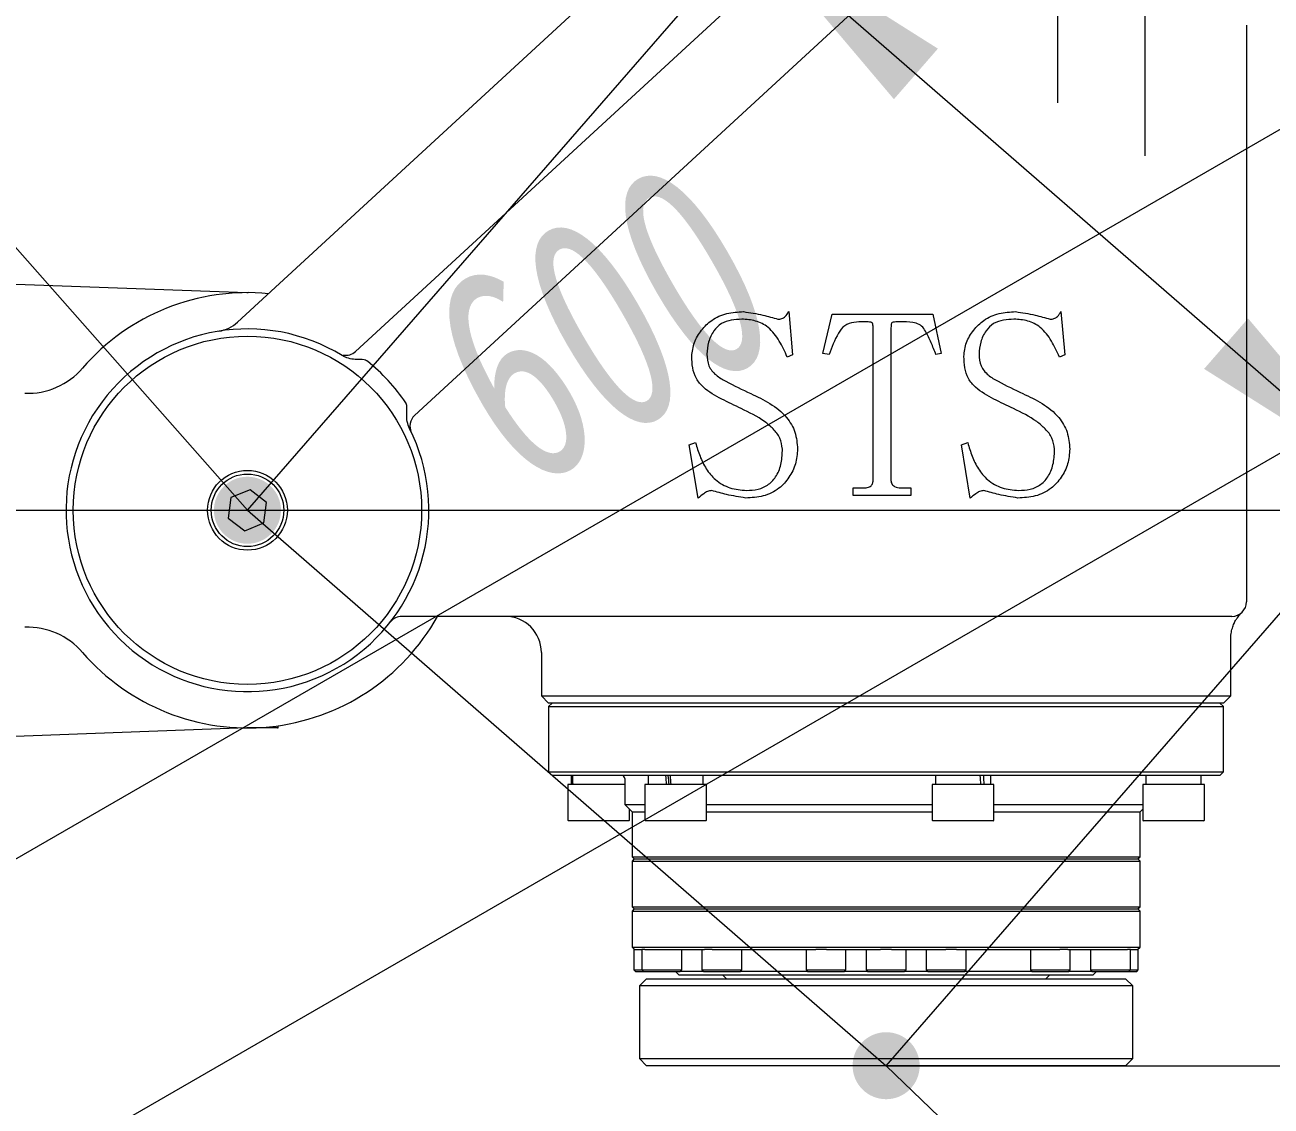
# Paper-space layout '草迹图' of a CAD drawing. Header units: millimetres. Extents: x 0 to 420, y 0 to 297.
# Drawn here: x 164.71 to 181.88, y 242.26 to 257.17 of the extents above; entities that cross this region are included whole.
import ezdxf

# ---------------------------------------------------------------- set-up
doc = ezdxf.new("R2010")
doc.units = ezdxf.units.MM
doc.header["$PDSIZE"] = -1
doc.linetypes.add('PHANTOM', pattern=[12.7, 6.35, -1.27, 1.27, -1.27, 1.27, -1.27])
doc.layers.get('0').update_dxf_attribs({"lineweight": 18})
for name, color, linetype, lineweight in [('双点划线层', 7, 'PHANTOM', 18), ('标注层', 7, 'Continuous', 15), ('细实线层', 7, 'Continuous', 18)]:
    doc.layers.add(name, color=color, linetype=linetype, lineweight=lineweight)
doc.styles.add('SLDTEXTSTYLE6', font='', dxfattribs={"width": 0.7})
doc.styles.get('SLDTEXTSTYLE6').set_extended_font_data('宋体')
doc.dimstyles.new('SLDDIMSTYLE0', dxfattribs={"dimtxt": 3, "dimasz": 3, "dimexe": 0, "dimexo": 0.0625, "dimgap": 0.75, "dimtad": 1, "dimdec": 4, "dimlfac": 10, "dimzin": 12, "dimdsep": 46, "dimtxsty": 'SLDTEXTSTYLE6', "dimcen": 0.09, "dimdle": 6, "dimazin": 3, "dimtfac": 1, "dimtdec": 3, "dimtofl": 0, "dimtmove": 0, "dimatfit": 3, "dimfxl": 1, "dimfrac": 2, "dimtolj": 1, "dimarcsym": 0})
doc.dimstyles.new('SLDDIMSTYLE18', dxfattribs={"dimtxt": 3, "dimasz": 3, "dimexe": 0, "dimexo": 0.0625, "dimgap": 0.75, "dimtad": 1, "dimlfac": 10, "dimrnd": 1e-09, "dimzin": 12, "dimdsep": 46, "dimtxsty": 'SLDTEXTSTYLE6', "dimcen": 0.09, "dimdle": 6, "dimadec": 0, "dimazin": 3, "dimtfac": 1, "dimtdec": 3, "dimtmove": 0, "dimatfit": 0, "dimfxl": 1, "dimfrac": 2, "dimtolj": 1, "dimarcsym": 0})
doc.dimstyles.new('SLDDIMSTYLE2', dxfattribs={"dimtxt": 3, "dimasz": 3, "dimexe": 0, "dimexo": 0.0625, "dimgap": 0.75, "dimtad": 1, "dimlfac": 10, "dimrnd": 1e-09, "dimzin": 12, "dimdsep": 46, "dimtxsty": 'SLDTEXTSTYLE6', "dimcen": 0.09, "dimdle": 6, "dimadec": 0, "dimazin": 3, "dimtfac": 1, "dimtdec": 3, "dimtofl": 0, "dimtmove": 0, "dimatfit": 3, "dimfxl": 1, "dimfrac": 2, "dimtolj": 1, "dimarcsym": 0})
doc.dimstyles.new('SLDDIMSTYLE5', dxfattribs={"dimtxt": 3, "dimasz": 3, "dimexe": 0, "dimexo": 0.0625, "dimgap": 0.75, "dimtad": 1, "dimdec": 6, "dimlfac": 10, "dimrnd": 1e-09, "dimzin": 12, "dimdsep": 46, "dimtxsty": 'SLDTEXTSTYLE6', "dimcen": 0.09, "dimdle": 6, "dimadec": 0, "dimazin": 3, "dimtfac": 1, "dimtdec": 3, "dimtofl": 0, "dimtmove": 0, "dimatfit": 3, "dimfxl": 1, "dimfrac": 2, "dimtolj": 1, "dimarcsym": 0})

# ---------------------------------------------------------------- blocks, each defined once
blk = doc.blocks.new('*X46')
at = {"layer": '标注层'}
for points in [[(130.174, 263.41), (131.109, 260.522), (131.934, 260.937)], [(133.639, 250.478), (133.927, 253.5), (133.005, 253.446)]]:
    blk.add_hatch(color=256, dxfattribs=at).paths.add_polyline_path(points, flags=0)
blk.add_arc((107.775, 250.478), 25.864, 0, 30, dxfattribs=at)
at = {"layer": '标注层', "insert": (135.59, 261.546), "char_height": 3, "width": 8.11528, "attachment_point": 1, "rotation": 285, "style": 'SLDTEXTSTYLE6'}
blk.add_mtext('30%%D', dxfattribs=at)
blk = doc.blocks.new('*X49')
at = {"layer": '标注层'}
for points in [[(162.166, 239.812), (162.958, 236.882), (163.802, 237.255)], [(164.017, 232.904), (164.155, 235.937), (163.238, 235.838)]]:
    blk.add_hatch(color=256, dxfattribs=at).paths.add_polyline_path(points, flags=0)
for start, end in [(0, 30), (327.3587, 0)]:
    blk.add_arc((150.202, 232.904), 13.815, start, end, dxfattribs=at)
at = {"layer": '标注层', "insert": (158.532, 226.443), "char_height": 3, "width": 8.45864, "attachment_point": 1, "rotation": 71.5429, "style": 'SLDTEXTSTYLE6'}
blk.add_mtext('30%%D', dxfattribs=at)
blk = doc.blocks.new('*X50')
at = {"layer": '标注层'}
for points in [[(156.688, 239.391), (154.53, 241.526), (153.989, 240.779)], [(158.146, 237.491), (158.788, 234.524), (159.65, 234.854)]]:
    blk.add_hatch(color=256, dxfattribs=at).paths.add_polyline_path(points, flags=0)
for start, end in [(45, 87.447), (30, 45), (355.4224, 30)]:
    blk.add_arc((150.202, 232.904), 9.174, start, end, dxfattribs=at)
at = {"layer": '标注层', "insert": (152.174, 246.26), "char_height": 3, "width": 9.3931, "attachment_point": 1, "rotation": 336.6091, "style": 'SLDTEXTSTYLE6'}
blk.add_mtext('15%%D', dxfattribs=at)
blk = doc.blocks.new('*X55')
at = {"layer": '标注层'}
for points in [[(189.223, 250.478), (189.685, 253.478), (188.762, 253.478)], [(189.223, 242.821), (188.762, 239.821), (189.685, 239.821)]]:
    blk.add_hatch(color=256, dxfattribs=at).paths.add_polyline_path(points, flags=0)
for p, q in [((189.223, 250.478), (189.223, 256.247)), ((167.775, 250.478), (189.723, 250.478)), ((189.223, 250.478), (189.223, 242.821)), ((176.575, 242.821), (189.723, 242.821)), ((189.223, 242.821), (189.223, 237.052))]:
    blk.add_line(p, q, dxfattribs=at)
at = {"layer": '标注层', "insert": (185.356, 242.285), "char_height": 3, "width": 14.28939, "attachment_point": 1, "rotation": 90, "style": 'SLDTEXTSTYLE6'}
blk.add_mtext('76.57', dxfattribs=at)
blk = doc.blocks.new('*X56')
at = {"layer": '标注层'}
for points in [[(174.723, 258.463), (176.683, 256.145), (177.289, 256.842)], [(183.523, 250.806), (181.563, 253.123), (180.957, 252.427)]]:
    blk.add_hatch(color=256, dxfattribs=at).paths.add_polyline_path(points, flags=0)
for p, q in [((174.723, 258.463), (162.324, 269.251)), ((167.775, 250.478), (175.051, 258.84)), ((174.723, 258.463), (183.523, 250.806)), ((176.575, 242.821), (183.851, 251.183))]:
    blk.add_line(p, q, dxfattribs=at)
at = {"layer": '标注层', "insert": (164.863, 272.168), "char_height": 3, "width": 16.96425, "attachment_point": 1, "rotation": 318.9727, "style": 'SLDTEXTSTYLE6'}
blk.add_mtext('116.65', dxfattribs=at)
blk = doc.blocks.new('*X57')
at = {"layer": '标注层'}
for points in [[(107.775, 224.537), (110.752, 223.944), (110.793, 224.866)], [(141.316, 196.392), (141.117, 199.421), (140.216, 199.221)]]:
    blk.add_hatch(color=256, dxfattribs=at).paths.add_polyline_path(points, flags=0)
blk.add_arc((107.775, 190.478), 34.059, 10, 90, dxfattribs=at)
at = {"layer": '标注层', "insert": (129.479, 221.775), "char_height": 3, "width": 10.12593, "attachment_point": 1, "rotation": 320, "style": 'SLDTEXTSTYLE6'}
blk.add_mtext('80%%D', dxfattribs=at)
blk = doc.blocks.new('*X67')
at = {"layer": '标注层'}
for points in [[(200.23, 266.253), (197.401, 265.153), (197.863, 264.353)], [(148.268, 236.253), (151.097, 237.353), (150.636, 238.153)]]:
    blk.add_hatch(color=256, dxfattribs=at).paths.add_polyline_path(points, flags=0)
for p, q in [((202.163, 262.905), (199.98, 266.686)), ((148.268, 236.253), (200.23, 266.253)), ((150.202, 232.904), (148.018, 236.686))]:
    blk.add_line(p, q, dxfattribs=at)
at = {"layer": '标注层', "insert": (170.048, 253.293), "char_height": 3, "width": 10.26141, "attachment_point": 1, "rotation": 30, "style": 'SLDTEXTSTYLE6'}
blk.add_mtext('600', dxfattribs=at)
blk = doc.blocks.new('*X76')
at = {"layer": '标注层', "linetype": 'Continuous'}
h = blk.add_hatch(color=0, dxfattribs=at)
edge = h.paths.add_edge_path(flags=0)
edge.add_arc((4.074, -4.62), 0.462, 0, 360)
at = {"layer": '标注层', "color": 0, "linetype": 'Continuous'}
blk.add_line((4.074, -4.62), (0, 0), dxfattribs=at)
at = {"layer": '标注层', "color": 0}
blk.add_line((0, 0), (0, 0), dxfattribs=at)
blk = doc.blocks.new('*X78')
at = {"layer": '标注层', "linetype": 'Continuous'}
h = blk.add_hatch(color=0, dxfattribs=at)
edge = h.paths.add_edge_path(flags=0)
edge.add_arc((-7.312, 7.04), 0.462, 0, 360)
at = {"layer": '标注层', "color": 0, "linetype": 'Continuous'}
blk.add_line((-7.312, 7.04), (0, 0), dxfattribs=at)
at = {"layer": '标注层', "color": 0}
blk.add_line((0, 0), (0, 0), dxfattribs=at)

psp = doc.layouts.new('草迹图')

# ---------------------------------------------------------------- linework, layer by layer
at = {"color": 7, "linetype": 'Continuous', "lineweight": 0}
for p, q in [((167.63924451, 253.07255858), (175.64014189, 260.44594183)), ((169.26485434, 252.66683044), (177.33702076, 260.10589305)), ((178.15023841, 259.22346626), (170.07807199, 251.78440364)), ((180.14084848, 259.20868595), (180.14084848, 255.36560737)), ((178.94084848, 256.09272726), (178.94084848, 259.06362638)), ((181.54084848, 257.16342304), (181.54084848, 249.21589959)), ((132.5525538, 254.7885264), (167.76622405, 253.47837222)), ((175.23376713, 253.21600816), (175.28585046, 252.62030504)), ((175.70251713, 252.63983629), (175.83381053, 253.18128594)), ((175.83381053, 253.18128594), (177.21781661, 253.18128594)), ((177.21781661, 253.18128594), (177.33446157, 252.63983629)), ((178.98376713, 253.21600816), (179.03585046, 252.62030504)), ((176.39696157, 250.90155504), (176.39696157, 252.93226251)), ((176.64001713, 252.91761407), (176.64001713, 250.90155504)), ((175.28585046, 252.62030504), (175.21315081, 252.59100816)), ((175.78932268, 252.62573039), (175.70251713, 252.63983629)), ((177.33446157, 252.63983629), (177.26230446, 252.62573039)), ((179.03585046, 252.62030504), (178.96315081, 252.59100816)), ((173.86223935, 251.3806132), (173.94958744, 251.41045261)), ((177.61223935, 251.3806132), (177.69958744, 251.41045261)), ((173.98376713, 250.64656372), (173.86223935, 251.3806132)), ((177.73376713, 250.64656372), (177.61223935, 251.3806132)), ((167.81272648, 250.7615616), (167.5484051, 250.65233611)), ((168.03947922, 250.58726532), (167.81272648, 250.7615616)), ((176.1191838, 250.78545261), (176.25807268, 250.78545261)), ((176.1191838, 250.68128594), (176.1191838, 250.78545261)), ((176.77890602, 250.78545261), (176.91779491, 250.78545261)), ((176.91779491, 250.78545261), (176.91779491, 250.68128594)), ((167.5484051, 250.65233611), (167.51083646, 250.36881434)), ((168.00191058, 250.30374354), (168.03947922, 250.58726532)), ((176.91779491, 250.68128594), (176.1191838, 250.68128594)), ((167.51083646, 250.36881434), (167.7375892, 250.19451805)), ((167.7375892, 250.19451805), (168.00191058, 250.30374354)), ((179.54084848, 249.01589959), (169.90290074, 249.01589959)), ((181.34084848, 249.01589959), (179.54084848, 249.01589959)), ((181.32515784, 247.92094183), (181.32515784, 248.70139678)), ((171.82515784, 248.51589959), (171.82515784, 247.92094183)), ((171.82515784, 247.92094183), (171.92515784, 247.82094183)), ((171.82515784, 247.92094183), (176.57515784, 247.92094183)), ((171.97515784, 247.82094183), (171.92515784, 247.77094183)), ((176.57515784, 247.82094183), (171.92515784, 247.82094183)), ((176.57515784, 247.92094183), (181.32515784, 247.92094183)), ((181.22515784, 247.82094183), (176.57515784, 247.82094183)), ((181.22515784, 247.77094183), (181.17515784, 247.82094183)), ((181.22515784, 247.82094183), (181.32515784, 247.92094183)), ((171.92515784, 247.77094183), (171.92515784, 246.87094183)), ((171.92515784, 247.77094183), (181.22515784, 247.77094183)), ((181.22515784, 246.87094183), (181.22515784, 247.77094183)), ((167.76622405, 247.47770744), (117.5590573, 245.60970763)), ((168.19015784, 247.47803983), (167.77515784, 247.47803983)), ((168.20015784, 247.48803983), (168.20015784, 247.50829657)), ((171.92515784, 246.87094183), (171.97515784, 246.82094183)), ((171.92515784, 246.87094183), (181.22515784, 246.87094183)), ((173.32246665, 246.82094183), (171.97515784, 246.82094183)), ((172.23467415, 246.82094183), (172.23467415, 246.69744183)), ((172.97515784, 246.78094183), (172.97515784, 246.42094183)), ((173.29583223, 246.82094183), (173.29583223, 246.69744183)), ((181.17515784, 246.82094183), (173.32246665, 246.82094183)), ((174.05620785, 246.69744183), (174.05620785, 246.82094183)), ((177.25612812, 246.82094183), (177.25612812, 246.69744183)), ((178.01650373, 246.69744183), (178.01650373, 246.82094183)), ((180.15526592, 246.82094183), (180.15526592, 246.69744183)), ((180.91564154, 246.69744183), (180.91564154, 246.82094183)), ((181.17515784, 246.82094183), (181.22515784, 246.87094183)), ((172.18986195, 246.69744183), (172.18986195, 246.20744183)), ((172.97515784, 246.69744183), (172.18986195, 246.69744183)), ((173.25102004, 246.69744183), (173.25102004, 246.20744183)), ((174.10102004, 246.69744183), (173.25102004, 246.69744183)), ((174.10102004, 246.20744183), (174.10102004, 246.69744183)), ((177.21131593, 246.69744183), (177.21131593, 246.20744183)), ((178.06131593, 246.69744183), (177.21131593, 246.69744183)), ((178.06131593, 246.20744183), (178.06131593, 246.69744183)), ((180.11045373, 246.69744183), (180.11045373, 246.20744183)), ((180.96045373, 246.69744183), (180.11045373, 246.69744183)), ((180.96045373, 246.20744183), (180.96045373, 246.69744183)), ((172.97515784, 246.42094183), (173.07515784, 246.32094183)), ((172.97515784, 246.42094183), (173.25102004, 246.42094183)), ((174.10102004, 246.42094183), (177.21131593, 246.42094183)), ((178.06131593, 246.42094183), (180.11045373, 246.42094183)), ((173.03986195, 246.20744183), (173.03986195, 246.35623771)), ((173.07515784, 246.32094183), (173.07515784, 245.70094183)), ((173.07515784, 246.32094183), (173.25102004, 246.32094183)), ((174.10102004, 246.32094183), (177.21131593, 246.32094183)), ((178.06131593, 246.32094183), (180.07515784, 246.32094183)), ((180.07515784, 246.32094183), (180.11045373, 246.35623771)), ((180.07515784, 245.70094183), (180.07515784, 246.32094183)), ((173.02986195, 246.19744183), (172.19986195, 246.19744183)), ((173.3166195, 246.19744183), (173.26102004, 246.19744183)), ((174.09102004, 246.19744183), (173.3166195, 246.19744183)), ((177.63631593, 246.19744183), (177.22131593, 246.19744183)), ((178.05131593, 246.19744183), (177.63631593, 246.19744183)), ((180.89485427, 246.19744183), (180.12045373, 246.19744183)), ((180.95045373, 246.19744183), (180.89485427, 246.19744183)), ((173.07515784, 245.70094183), (173.10515784, 245.67094183)), ((173.07515784, 245.70094183), (180.07515784, 245.70094183)), ((173.10515784, 245.67094183), (173.07515784, 245.64094183)), ((173.07515784, 245.64094183), (173.07515784, 245.01344183)), ((173.07515784, 245.64094183), (180.07515784, 245.64094183)), ((173.10515784, 245.67094183), (180.04515784, 245.67094183)), ((180.04515784, 245.67094183), (180.07515784, 245.70094183)), ((180.07515784, 245.64094183), (180.04515784, 245.67094183)), ((180.07515784, 245.01344183), (180.07515784, 245.64094183)), ((173.07515784, 245.01344183), (173.10515784, 244.98344183)), ((173.07515784, 245.01344183), (180.07515784, 245.01344183)), ((173.10515784, 244.98344183), (173.07515784, 244.95344183)), ((173.07515784, 244.95344183), (173.07515784, 244.45594183)), ((173.07515784, 244.95344183), (180.07515784, 244.95344183)), ((173.10515784, 244.98344183), (180.04515784, 244.98344183)), ((180.04515784, 244.98344183), (180.07515784, 245.01344183)), ((180.07515784, 244.95344183), (180.04515784, 244.98344183)), ((180.07515784, 244.45594183), (180.07515784, 244.95344183)), ((173.07515784, 244.45594183), (173.11015784, 244.42094183)), ((173.07515784, 244.45594183), (180.07515784, 244.45594183)), ((173.10015784, 244.42094183), (173.10015784, 244.14094183)), ((173.11100159, 244.42094183), (173.10015784, 244.42094183)), ((173.11100159, 244.42094183), (173.20924997, 244.42094183)), ((173.2091952, 244.42094183), (173.2091952, 244.14094183)), ((173.24882974, 244.42094183), (173.20924997, 244.42094183)), ((173.24882974, 244.42094183), (174.07156249, 244.42094183)), ((173.7591952, 244.14094183), (173.7591952, 244.42094183)), ((174.03741614, 244.42094183), (174.03741614, 244.14094183)), ((174.17969644, 244.42094183), (174.07156249, 244.42094183)), ((174.17969644, 244.42094183), (175.60471137, 244.42094183)), ((174.58741614, 244.14094183), (174.58741614, 244.42094183)), ((174.72711683, 244.42094183), (174.72930784, 244.41967684)), ((175.19574598, 244.42094183), (175.19793699, 244.41967684)), ((175.4719369, 244.42094183), (175.4719369, 244.14094183)), ((175.75242509, 244.42094183), (175.60471137, 244.42094183)), ((175.75242509, 244.42094183), (176.49869559, 244.42094183)), ((176.0219369, 244.14094183), (176.0219369, 244.42094183)), ((176.30015784, 244.42094183), (176.30015784, 244.14094183)), ((176.65162009, 244.42094183), (176.49869559, 244.42094183)), ((176.65162009, 244.42094183), (177.39789059, 244.42094183)), ((176.85015784, 244.14094183), (176.85015784, 244.42094183)), ((177.12837879, 244.42094183), (177.12837879, 244.14094183)), ((177.54560432, 244.42094183), (177.39789059, 244.42094183)), ((177.54560432, 244.42094183), (178.97061924, 244.42094183)), ((177.67837879, 244.14094183), (177.67837879, 244.42094183)), ((177.95237869, 244.41967684), (177.95456971, 244.42094183)), ((178.42100784, 244.41967684), (178.42319886, 244.42094183)), ((178.56289954, 244.42094183), (178.56289954, 244.14094183)), ((179.07875319, 244.42094183), (178.97061924, 244.42094183)), ((179.07875319, 244.42094183), (179.90148594, 244.42094183)), ((179.11289954, 244.14094183), (179.11289954, 244.42094183)), ((179.39112049, 244.42094183), (179.39112049, 244.14094183)), ((179.94106572, 244.42094183), (179.90148594, 244.42094183)), ((179.94106572, 244.42094183), (180.03931409, 244.42094183)), ((179.94112049, 244.14094183), (179.94112049, 244.42094183)), ((180.05015784, 244.42094183), (180.03931409, 244.42094183)), ((180.04015784, 244.42094183), (180.07515784, 244.45594183)), ((180.05015784, 244.14094183), (180.05015784, 244.42094183)), ((173.10015784, 244.14094183), (173.12015784, 244.12094183)), ((173.10015784, 244.14094183), (173.2091952, 244.14094183)), ((173.12015784, 244.12094183), (173.2291952, 244.12094183)), ((173.27515784, 244.02094183), (173.17515784, 243.92094183)), ((173.2091952, 244.14094183), (173.2291952, 244.12094183)), ((173.2091952, 244.14094183), (173.7591952, 244.14094183)), ((173.2291952, 244.12094183), (173.7391952, 244.12094183)), ((173.27515784, 244.02094183), (176.57515784, 244.02094183)), ((173.67515784, 244.12094183), (173.72515784, 244.07094183)), ((174.55990352, 244.07094183), (173.72515784, 244.07094183)), ((173.7391952, 244.12094183), (173.7591952, 244.14094183)), ((174.05741614, 244.12094183), (173.7391952, 244.12094183)), ((174.03741614, 244.14094183), (174.05741614, 244.12094183)), ((174.03741614, 244.14094183), (174.58741614, 244.14094183)), ((174.05741614, 244.12094183), (174.56741614, 244.12094183)), ((174.32515784, 244.07094183), (174.37515784, 244.02094183)), ((179.42515784, 244.07094183), (174.55990352, 244.07094183)), ((174.56741614, 244.12094183), (174.58741614, 244.14094183)), ((175.4919369, 244.12094183), (174.56741614, 244.12094183)), ((175.4719369, 244.14094183), (175.4919369, 244.12094183)), ((175.4719369, 244.14094183), (176.0219369, 244.14094183)), ((175.4919369, 244.12094183), (176.0019369, 244.12094183)), ((176.0019369, 244.12094183), (176.0219369, 244.14094183)), ((176.32015784, 244.12094183), (176.0019369, 244.12094183)), ((176.30015784, 244.14094183), (176.32015784, 244.12094183)), ((176.30015784, 244.14094183), (176.85015784, 244.14094183)), ((176.32015784, 244.12094183), (176.83015784, 244.12094183)), ((176.57515784, 244.02094183), (179.87515784, 244.02094183)), ((176.83015784, 244.12094183), (176.85015784, 244.14094183)), ((177.14837879, 244.12094183), (176.83015784, 244.12094183)), ((177.12837879, 244.14094183), (177.14837879, 244.12094183)), ((177.12837879, 244.14094183), (177.67837879, 244.14094183)), ((177.14837879, 244.12094183), (177.65837879, 244.12094183)), ((177.65837879, 244.12094183), (177.67837879, 244.14094183)), ((178.58289954, 244.12094183), (177.65837879, 244.12094183)), ((178.56289954, 244.14094183), (178.58289954, 244.12094183)), ((178.56289954, 244.14094183), (179.11289954, 244.14094183)), ((178.58289954, 244.12094183), (179.09289954, 244.12094183)), ((178.77515784, 244.02094183), (178.82515784, 244.07094183)), ((179.09289954, 244.12094183), (179.11289954, 244.14094183)), ((179.41112049, 244.12094183), (179.09289954, 244.12094183)), ((179.39112049, 244.14094183), (179.41112049, 244.12094183)), ((179.39112049, 244.14094183), (179.94112049, 244.14094183)), ((179.41112049, 244.12094183), (179.92112049, 244.12094183)), ((179.42515784, 244.07094183), (179.47515784, 244.12094183)), ((179.97515784, 243.92094183), (179.87515784, 244.02094183)), ((179.92112049, 244.12094183), (179.94112049, 244.14094183)), ((179.92112049, 244.12094183), (180.03015784, 244.12094183)), ((179.94112049, 244.14094183), (180.05015784, 244.14094183)), ((180.03015784, 244.12094183), (180.05015784, 244.14094183)), ((173.17515784, 243.92094183), (173.17515784, 242.92094183)), ((176.57515784, 243.92094183), (173.17515784, 243.92094183)), ((179.97515784, 243.92094183), (176.57515784, 243.92094183)), ((179.97515784, 242.92094183), (179.97515784, 243.92094183)), ((173.17515784, 242.92094183), (173.27515784, 242.82094183)), ((173.17515784, 242.92094183), (179.97515784, 242.92094183)), ((179.87515784, 242.82094183), (173.27515784, 242.82094183)), ((179.87515784, 242.82094183), (179.97515784, 242.92094183))]:
    psp.add_line(p, q, dxfattribs=at)
for radius in [2.4, 0.55, 0.5]:
    psp.add_circle((167.77515784, 250.47803983), radius, dxfattribs=at)
for centre, radius, start, end in [((167.77515784, 250.47803983), 3, 84.473037019, 139.225108916), ((167.78481411, 253.97802651), 0.5, 267.869245219, 269.841924582), ((167.77515784, 250.47803983), 2.5, 58.579293497, 26.746150749), ((167.30040382, 253.44023641), 0.5, 279.105412361, 312.662722123), ((169.12931807, 252.81390157), 0.2, 259.241195813, 312.662722123), ((164.74603251, 253.09039503), 1, 267.869245219, 319.225108916), ((167.77515784, 250.47803983), 2.63755002, 34.143097869, 51.182346377), ((170.21360827, 251.63733251), 0.2, 132.662722123, 205.427436866), ((181.34084848, 249.21589959), 0.2, 270, 0), ((167.77515784, 250.47803983), 3, 220.774891084, 330.831473214), ((169.90290074, 248.81589959), 0.2, 90, 142.003924704), ((171.32515784, 248.51589959), 0.5, 0, 90), ((164.74603251, 247.86568462), 1, 40.774891084, 92.130754781), ((167.78481411, 246.97805315), 0.5, 90.158075418, 92.130754781), ((168.19015784, 247.48803983), 0.01, 270, 0), ((172.93515784, 246.78094183), 0.04, 360, 90), ((172.19986195, 246.20744183), 0.01, 180, 270), ((173.02986195, 246.20744183), 0.01, 270, 0), ((173.26102004, 246.20744183), 0.01, 180, 270), ((174.09102004, 246.20744183), 0.01, 270, 0), ((177.22131593, 246.20744183), 0.01, 180, 270), ((178.05131593, 246.20744183), 0.01, 270, 0), ((180.12045373, 246.20744183), 0.01, 180, 270), ((180.95045373, 246.20744183), 0.01, 270, 0)]:
    psp.add_arc(centre, radius, start, end, dxfattribs=at)
for centre, major_axis, ratio, start_param, end_param in [((172.61486195, 246.31154574), (-0.09909751, 4.37506618), 0.0838948622, 1.4521999657, 1.4805779697), ((172.61486195, 247.06236288), (-0.09909751, 4.37506618), 0.0838948622, 1.6241051299, 1.6524021991), ((173.67602004, 246.31154574), (-0.36741713, 4.37506638), 0.0223335816, 1.4522246581, 1.4806026621), ((173.67602004, 246.31154574), (-0.24160239, 2.87691129), 0.0223335816, 1.390919035, 1.4343799154), ((173.67602004, 247.06236288), (-0.36741713, 4.37506638), 0.0223335816, 1.6241298223, 1.6524268915), ((177.63631593, 246.31154574), (-0.26984647, 4.3750429), 0.061214589, 4.7969314664, 4.8253094704), ((177.63631593, 247.06236288), (-0.26984647, 4.3750429), 0.061214589, 4.625107237, 4.6534043062)]:
    psp.add_ellipse(centre, major_axis=major_axis, ratio=ratio, start_param=start_param, end_param=end_param, dxfattribs=at)
for points, knots in [([(173.89696157, 252.59914619), (173.90444319, 252.66443829), (173.91942507, 252.79518518), (174.02723443, 252.9634526), (174.17263798, 253.11261948), (174.37905304, 253.20377329), (174.53284327, 253.21192585), (174.6098522, 253.21600816)], [0, 0, 0, 0, 0.1979205272, 0.3963342215, 0.5947361353, 0.8281434942, 1.06224284, 1.06224284, 1.06224284, 1.06224284]), ([(173.89696157, 252.59914619), (173.90444319, 252.66443829), (173.91942507, 252.79518518), (174.02723443, 252.9634526), (174.17263798, 253.11261948), (174.37905304, 253.20377329), (174.53284327, 253.21192585), (174.6098522, 253.21600816)], [0, 0, 0, 0, 0.1979205272, 0.3963342215, 0.5947361353, 0.8281434942, 1.06224284, 1.06224284, 1.06224284, 1.06224284]), ([(174.58652321, 253.1118415), (174.53834045, 253.10972786), (174.44211238, 253.10550661), (174.30040697, 253.06090179), (174.18998226, 252.94880917), (174.12056115, 252.79908872), (174.11038303, 252.68531795), (174.10529491, 252.62844306)], [0, 0, 0, 0, 0.14722522436, 0.29403048249, 0.44015683795, 0.61351859893, 0.78681642978, 0.78681642978, 0.78681642978, 0.78681642978]), ([(174.58652321, 253.1118415), (174.53834045, 253.10972786), (174.44211238, 253.10550661), (174.30040697, 253.06090179), (174.18998226, 252.94880917), (174.12056115, 252.79908872), (174.11038303, 252.68531795), (174.10529491, 252.62844306)], [0, 0, 0, 0, 0.14722522436, 0.29403048249, 0.44015683795, 0.61351859893, 0.78681642978, 0.78681642978, 0.78681642978, 0.78681642978]), ([(175.21315081, 252.59100816), (175.17887046, 252.66516207), (175.1104461, 252.81317494), (174.97300742, 253.0010349), (174.77969276, 253.10012759), (174.65098297, 253.10793262), (174.58652321, 253.1118415)], [0, 0, 0, 0, 0.24946638424, 0.49794053197, 0.69279329477, 0.88828211111, 0.88828211111, 0.88828211111, 0.88828211111]), ([(175.21315081, 252.59100816), (175.17887046, 252.66516207), (175.1104461, 252.81317494), (174.97300742, 253.0010349), (174.77969276, 253.10012759), (174.65098297, 253.10793262), (174.58652321, 253.1118415)], [0, 0, 0, 0, 0.24946638424, 0.49794053197, 0.69279329477, 0.88828211111, 0.88828211111, 0.88828211111, 0.88828211111]), ([(174.6098522, 253.21600816), (174.6998977, 253.20266643), (174.86076911, 253.17883065), (175.01653464, 253.13231894), (175.08511262, 253.1118415)], [0, 0, 0, 0, 0.27303227327, 0.48778768362, 0.48778768362, 0.48778768362, 0.48778768362]), ([(174.6098522, 253.21600816), (174.6998977, 253.20266643), (174.86076911, 253.17883065), (175.01653464, 253.13231894), (175.08511262, 253.1118415)], [0, 0, 0, 0, 0.27303227327, 0.48778768362, 0.48778768362, 0.48778768362, 0.48778768362]), ([(175.08511262, 253.1118415), (175.10314476, 253.11334706), (175.13921381, 253.11635859), (175.19662254, 253.15041737), (175.21969112, 253.19115241), (175.23376713, 253.21600816)], [0, 0, 0, 0, 0.05508152157, 0.11017758484, 0.19641913813, 0.19641913813, 0.19641913813, 0.19641913813]), ([(175.08511262, 253.1118415), (175.10314476, 253.11334706), (175.13921381, 253.11635859), (175.19662254, 253.15041737), (175.21969112, 253.19115241), (175.23376713, 253.21600816)], [0, 0, 0, 0, 0.05508152157, 0.11017758484, 0.19641913813, 0.19641913813, 0.19641913813, 0.19641913813]), ([(177.64696157, 252.59914619), (177.65444319, 252.66443829), (177.66942507, 252.79518518), (177.77723443, 252.9634526), (177.92263798, 253.11261948), (178.12905304, 253.20377329), (178.28284327, 253.21192585), (178.3598522, 253.21600816)], [0, 0, 0, 0, 0.1979205272, 0.3963342215, 0.5947361353, 0.8281434942, 1.06224284, 1.06224284, 1.06224284, 1.06224284]), ([(177.64696157, 252.59914619), (177.65444319, 252.66443829), (177.66942507, 252.79518518), (177.77723443, 252.9634526), (177.92263798, 253.11261948), (178.12905304, 253.20377329), (178.28284327, 253.21192585), (178.3598522, 253.21600816)], [0, 0, 0, 0, 0.1979205272, 0.3963342215, 0.5947361353, 0.8281434942, 1.06224284, 1.06224284, 1.06224284, 1.06224284]), ([(178.33652321, 253.1118415), (178.28834045, 253.10972786), (178.19211238, 253.10550661), (178.05040697, 253.06090179), (177.93998226, 252.94880917), (177.87056115, 252.79908872), (177.86038303, 252.68531795), (177.85529491, 252.62844306)], [0, 0, 0, 0, 0.14722522436, 0.29403048249, 0.44015683795, 0.61351859893, 0.78681642978, 0.78681642978, 0.78681642978, 0.78681642978]), ([(178.33652321, 253.1118415), (178.28834045, 253.10972786), (178.19211238, 253.10550661), (178.05040697, 253.06090179), (177.93998226, 252.94880917), (177.87056115, 252.79908872), (177.86038303, 252.68531795), (177.85529491, 252.62844306)], [0, 0, 0, 0, 0.14722522436, 0.29403048249, 0.44015683795, 0.61351859893, 0.78681642978, 0.78681642978, 0.78681642978, 0.78681642978]), ([(178.96315081, 252.59100816), (178.92887046, 252.66516207), (178.8604461, 252.81317494), (178.72300742, 253.0010349), (178.52969276, 253.10012759), (178.40098297, 253.10793262), (178.33652321, 253.1118415)], [0, 0, 0, 0, 0.24946638424, 0.49794053197, 0.69279329477, 0.88828211111, 0.88828211111, 0.88828211111, 0.88828211111]), ([(178.96315081, 252.59100816), (178.92887046, 252.66516207), (178.8604461, 252.81317494), (178.72300742, 253.0010349), (178.52969276, 253.10012759), (178.40098297, 253.10793262), (178.33652321, 253.1118415)], [0, 0, 0, 0, 0.24946638424, 0.49794053197, 0.69279329477, 0.88828211111, 0.88828211111, 0.88828211111, 0.88828211111]), ([(178.3598522, 253.21600816), (178.4498977, 253.20266643), (178.61076911, 253.17883065), (178.76653464, 253.13231894), (178.83511262, 253.1118415)], [0, 0, 0, 0, 0.27303227327, 0.48778768362, 0.48778768362, 0.48778768362, 0.48778768362]), ([(178.3598522, 253.21600816), (178.4498977, 253.20266643), (178.61076911, 253.17883065), (178.76653464, 253.13231894), (178.83511262, 253.1118415)], [0, 0, 0, 0, 0.27303227327, 0.48778768362, 0.48778768362, 0.48778768362, 0.48778768362]), ([(178.83511262, 253.1118415), (178.85314476, 253.11334706), (178.88921381, 253.11635859), (178.94662254, 253.15041737), (178.96969112, 253.19115241), (178.98376713, 253.21600816)], [0, 0, 0, 0, 0.05508152157, 0.11017758484, 0.19641913813, 0.19641913813, 0.19641913813, 0.19641913813]), ([(178.83511262, 253.1118415), (178.85314476, 253.11334706), (178.88921381, 253.11635859), (178.94662254, 253.15041737), (178.96969112, 253.19115241), (178.98376713, 253.21600816)], [0, 0, 0, 0, 0.05508152157, 0.11017758484, 0.19641913813, 0.19641913813, 0.19641913813, 0.19641913813]), ([(176.26675324, 253.07711928), (176.22182485, 253.07574232), (176.13222466, 253.07299628), (175.9951308, 253.03460907), (175.87873992, 252.86622028), (175.82625837, 252.72506985), (175.78932268, 252.62573039)], [0, 0, 0, 0, 0.13815427773, 0.27551959474, 0.41258244666, 0.73823259015, 0.73823259015, 0.73823259015, 0.73823259015]), ([(176.26675324, 253.07711928), (176.22182485, 253.07574232), (176.13222466, 253.07299628), (175.9951308, 253.03460907), (175.87873992, 252.86622028), (175.82625837, 252.72506985), (175.78932268, 252.62573039)], [0, 0, 0, 0, 0.13815427773, 0.27551959474, 0.41258244666, 0.73823259015, 0.73823259015, 0.73823259015, 0.73823259015]), ([(176.39696157, 252.93226251), (176.39573488, 252.95511376), (176.39354476, 252.99591205), (176.39683149, 253.0466951), (176.37585935, 253.06862429), (176.35490837, 253.07241413), (176.31895765, 253.07645577), (176.28765585, 253.07685361), (176.26675324, 253.07711928)], [0, 0, 0, 0, 0.07143615366, 0.12754102878, 0.14293114148, 0.15915271372, 0.19087936338, 0.25465067103, 0.25465067103, 0.25465067103, 0.25465067103]), ([(176.39696157, 252.93226251), (176.39573488, 252.95511376), (176.39354476, 252.99591205), (176.39683149, 253.0466951), (176.37585935, 253.06862429), (176.35490837, 253.07241413), (176.31895765, 253.07645577), (176.28765585, 253.07685361), (176.26675324, 253.07711928)], [0, 0, 0, 0, 0.07143615366, 0.12754102878, 0.14293114148, 0.15915271372, 0.19087936338, 0.25465067103, 0.25465067103, 0.25465067103, 0.25465067103]), ([(176.81362824, 253.07711928), (176.78479014, 253.07709833), (176.74340324, 253.07706826), (176.69251287, 253.07207876), (176.66625616, 253.07070517), (176.65173716, 253.06134862), (176.64783836, 253.0485525), (176.64415179, 253.02664518), (176.64070578, 252.98158917), (176.64029312, 252.94325314), (176.64001713, 252.91761407)], [0, 0, 0, 0, 0.08678122749, 0.12454375363, 0.15515408748, 0.16436773768, 0.17410337813, 0.1938617788, 0.2322220956, 0.3096833631, 0.3096833631, 0.3096833631, 0.3096833631]), ([(177.26230446, 252.62573039), (177.24053738, 252.68024218), (177.19701233, 252.78924298), (177.13473649, 252.92036921), (177.07109819, 253.02230315), (176.96017139, 253.07217815), (176.87227683, 253.07514177), (176.81362824, 253.07711928)], [0, 0, 0, 0, 0.17779657876, 0.35551884746, 0.44411659344, 0.53246923578, 0.70964775624, 0.70964775624, 0.70964775624, 0.70964775624]), ([(177.26230446, 252.62573039), (177.24053738, 252.68024218), (177.19701233, 252.78924298), (177.13473649, 252.92036921), (177.07109819, 253.02230315), (176.96017139, 253.07217815), (176.87227683, 253.07514177), (176.81362824, 253.07711928)], [0, 0, 0, 0, 0.17779657876, 0.35551884746, 0.44411659344, 0.53246923578, 0.70964775624, 0.70964775624, 0.70964775624, 0.70964775624]), ([(169.42849, 252.53307338), (169.42025399, 252.53781488), (169.38439913, 252.55845668), (169.27700605, 252.55337117), (169.16435509, 252.56572621), (169.09376947, 252.60329406), (169.07845301, 252.61144595)], [0, 0, 0, 0, 0.02879994789, 0.12537847388, 0.31615704425, 0.36902654309, 0.36902654309, 0.36902654309, 0.36902654309]), ([(174.58001279, 251.87974514), (174.48994252, 251.92250644), (174.30992879, 252.00796881), (174.0867614, 252.13116894), (173.95114251, 252.28945597), (173.90385024, 252.44239979), (173.89925947, 252.54685924), (173.89696157, 252.59914619)], [0, 0, 0, 0, 0.3027854856, 0.6051446645, 0.7627909767, 0.9208811479, 1.0793180427, 1.0793180427, 1.0793180427, 1.0793180427]), ([(174.58001279, 251.87974514), (174.48994252, 251.92250644), (174.30992879, 252.00796881), (174.0867614, 252.13116894), (173.95114251, 252.28945597), (173.90385024, 252.44239979), (173.89925947, 252.54685924), (173.89696157, 252.59914619)], [0, 0, 0, 0, 0.3027854856, 0.6051446645, 0.7627909767, 0.9208811479, 1.0793180427, 1.0793180427, 1.0793180427, 1.0793180427]), ([(174.10529491, 252.62844306), (174.10947641, 252.57376085), (174.11781553, 252.46470865), (174.22677329, 252.33422433), (174.43079018, 252.21843987), (174.59430627, 252.14058336), (174.70913605, 252.08590834)], [0, 0, 0, 0, 0.16341247628, 0.32589192503, 0.49000499709, 0.87707612509, 0.87707612509, 0.87707612509, 0.87707612509]), ([(174.10529491, 252.62844306), (174.10947641, 252.57376085), (174.11781553, 252.46470865), (174.22677329, 252.33422433), (174.43079018, 252.21843987), (174.59430627, 252.14058336), (174.70913605, 252.08590834)], [0, 0, 0, 0, 0.16341247628, 0.32589192503, 0.49000499709, 0.87707612509, 0.87707612509, 0.87707612509, 0.87707612509]), ([(178.33001279, 251.87974514), (178.23994252, 251.92250644), (178.05992879, 252.00796881), (177.8367614, 252.13116894), (177.70114251, 252.28945597), (177.65385024, 252.44239979), (177.64925947, 252.54685924), (177.64696157, 252.59914619)], [0, 0, 0, 0, 0.3027854856, 0.6051446645, 0.7627909767, 0.9208811479, 1.0793180427, 1.0793180427, 1.0793180427, 1.0793180427]), ([(178.33001279, 251.87974514), (178.23994252, 251.92250644), (178.05992879, 252.00796881), (177.8367614, 252.13116894), (177.70114251, 252.28945597), (177.65385024, 252.44239979), (177.64925947, 252.54685924), (177.64696157, 252.59914619)], [0, 0, 0, 0, 0.3027854856, 0.6051446645, 0.7627909767, 0.9208811479, 1.0793180427, 1.0793180427, 1.0793180427, 1.0793180427]), ([(177.85529491, 252.62844306), (177.85947641, 252.57376085), (177.86781553, 252.46470865), (177.97677329, 252.33422433), (178.18079018, 252.21843987), (178.34430627, 252.14058336), (178.45913605, 252.08590834)], [0, 0, 0, 0, 0.16341247628, 0.32589192503, 0.49000499709, 0.87707612509, 0.87707612509, 0.87707612509, 0.87707612509]), ([(177.85529491, 252.62844306), (177.85947641, 252.57376085), (177.86781553, 252.46470865), (177.97677329, 252.33422433), (178.18079018, 252.21843987), (178.34430627, 252.14058336), (178.45913605, 252.08590834)], [0, 0, 0, 0, 0.16341247628, 0.32589192503, 0.49000499709, 0.87707612509, 0.87707612509, 0.87707612509, 0.87707612509]), ([(174.70913605, 252.08590834), (174.79967803, 252.04380976), (174.98048298, 251.95974233), (175.20116717, 251.78479749), (175.33591469, 251.55796009), (175.34883339, 251.40068397), (175.35529491, 251.32201945)], [0, 0, 0, 0, 0.3035690304, 0.6062026085, 0.843739225, 1.0814357319, 1.0814357319, 1.0814357319, 1.0814357319]), ([(174.70913605, 252.08590834), (174.79967803, 252.04380976), (174.98048298, 251.95974233), (175.20116717, 251.78479749), (175.33591469, 251.55796009), (175.34883339, 251.40068397), (175.35529491, 251.32201945)], [0, 0, 0, 0, 0.3035690304, 0.6062026085, 0.843739225, 1.0814357319, 1.0814357319, 1.0814357319, 1.0814357319]), ([(178.45913605, 252.08590834), (178.54967803, 252.04380976), (178.73048298, 251.95974233), (178.95116717, 251.78479749), (179.08591469, 251.55796009), (179.09883339, 251.40068397), (179.10529491, 251.32201945)], [0, 0, 0, 0, 0.3035690304, 0.6062026085, 0.843739225, 1.0814357319, 1.0814357319, 1.0814357319, 1.0814357319]), ([(178.45913605, 252.08590834), (178.54967803, 252.04380976), (178.73048298, 251.95974233), (178.95116717, 251.78479749), (179.08591469, 251.55796009), (179.09883339, 251.40068397), (179.10529491, 251.32201945)], [0, 0, 0, 0, 0.3035690304, 0.6062026085, 0.843739225, 1.0814357319, 1.0814357319, 1.0814357319, 1.0814357319]), ([(170.00768079, 251.60313595), (169.99561691, 251.63493383), (169.97172307, 251.69791299), (169.96941745, 251.79394254), (169.97373943, 251.86776846), (169.97264924, 251.91835887), (169.96667004, 251.94432423), (169.95986727, 251.95548803), (169.95809549, 251.95839564)], [0, 0, 0, 0, 0.10198151044, 0.20198543473, 0.28641620393, 0.32571705947, 0.35484535133, 0.36510355722, 0.36510355722, 0.36510355722, 0.36510355722]), ([(175.14696157, 251.32256198), (175.13870961, 251.37432536), (175.12216223, 251.47812472), (175.02119032, 251.60261202), (174.84889498, 251.7491161), (174.6909174, 251.82586518), (174.58001279, 251.87974514)], [0, 0, 0, 0, 0.15647348323, 0.31377099887, 0.47144024659, 0.84291139206, 0.84291139206, 0.84291139206, 0.84291139206]), ([(175.14696157, 251.32256198), (175.13870961, 251.37432536), (175.12216223, 251.47812472), (175.02119032, 251.60261202), (174.84889498, 251.7491161), (174.6909174, 251.82586518), (174.58001279, 251.87974514)], [0, 0, 0, 0, 0.15647348323, 0.31377099887, 0.47144024659, 0.84291139206, 0.84291139206, 0.84291139206, 0.84291139206]), ([(178.89696157, 251.32256198), (178.88870961, 251.37432536), (178.87216223, 251.47812472), (178.77119032, 251.60261202), (178.59889498, 251.7491161), (178.4409174, 251.82586518), (178.33001279, 251.87974514)], [0, 0, 0, 0, 0.15647348323, 0.31377099887, 0.47144024659, 0.84291139206, 0.84291139206, 0.84291139206, 0.84291139206]), ([(178.89696157, 251.32256198), (178.88870961, 251.37432536), (178.87216223, 251.47812472), (178.77119032, 251.60261202), (178.59889498, 251.7491161), (178.4409174, 251.82586518), (178.33001279, 251.87974514)], [0, 0, 0, 0, 0.15647348323, 0.31377099887, 0.47144024659, 0.84291139206, 0.84291139206, 0.84291139206, 0.84291139206]), ([(173.94958744, 251.41045261), (173.96844975, 251.34798752), (174.00615741, 251.22311353), (174.09111295, 251.04577577), (174.22381189, 250.88395605), (174.42018368, 250.77254897), (174.57375352, 250.75800349), (174.6505423, 250.75073039)], [0, 0, 0, 0, 0.1981899849, 0.3962016829, 0.5936603523, 0.8262010273, 1.0587651074, 1.0587651074, 1.0587651074, 1.0587651074]), ([(173.94958744, 251.41045261), (173.96844975, 251.34798752), (174.00615741, 251.22311353), (174.09111295, 251.04577577), (174.22381189, 250.88395605), (174.42018368, 250.77254897), (174.57375352, 250.75800349), (174.6505423, 250.75073039)], [0, 0, 0, 0, 0.1981899849, 0.3962016829, 0.5936603523, 0.8262010273, 1.0587651074, 1.0587651074, 1.0587651074, 1.0587651074]), ([(177.69958744, 251.41045261), (177.71844975, 251.34798752), (177.75615741, 251.22311353), (177.84111295, 251.04577577), (177.97381189, 250.88395605), (178.17018368, 250.77254897), (178.32375352, 250.75800349), (178.4005423, 250.75073039)], [0, 0, 0, 0, 0.1981899849, 0.3962016829, 0.5936603523, 0.8262010273, 1.0587651074, 1.0587651074, 1.0587651074, 1.0587651074]), ([(177.69958744, 251.41045261), (177.71844975, 251.34798752), (177.75615741, 251.22311353), (177.84111295, 251.04577577), (177.97381189, 250.88395605), (178.17018368, 250.77254897), (178.32375352, 250.75800349), (178.4005423, 250.75073039)], [0, 0, 0, 0, 0.1981899849, 0.3962016829, 0.5936603523, 0.8262010273, 1.0587651074, 1.0587651074, 1.0587651074, 1.0587651074]), ([(175.35529491, 251.32201945), (175.34987259, 251.25311329), (175.33902779, 251.11529895), (175.24343523, 250.92848789), (175.09860527, 250.76244965), (174.88339585, 250.65983632), (174.72138174, 250.65099303), (174.64023414, 250.64656372)], [0, 0, 0, 0, 0.2090461833, 0.4180984622, 0.627122533, 0.8728744361, 1.119480528, 1.119480528, 1.119480528, 1.119480528]), ([(175.35529491, 251.32201945), (175.34987259, 251.25311329), (175.33902779, 251.11529895), (175.24343523, 250.92848789), (175.09860527, 250.76244965), (174.88339585, 250.65983632), (174.72138174, 250.65099303), (174.64023414, 250.64656372)], [0, 0, 0, 0, 0.2090461833, 0.4180984622, 0.627122533, 0.8728744361, 1.119480528, 1.119480528, 1.119480528, 1.119480528]), ([(174.6505423, 250.75073039), (174.70444363, 250.7535994), (174.81205979, 250.7593275), (174.96409938, 250.82612077), (175.07866031, 250.95830953), (175.13919621, 251.13222314), (175.14437047, 251.25905066), (175.14696157, 251.32256198)], [0, 0, 0, 0, 0.16405541485, 0.32754319846, 0.49092864296, 0.68385647252, 0.87737888648, 0.87737888648, 0.87737888648, 0.87737888648]), ([(174.6505423, 250.75073039), (174.70444363, 250.7535994), (174.81205979, 250.7593275), (174.96409938, 250.82612077), (175.07866031, 250.95830953), (175.13919621, 251.13222314), (175.14437047, 251.25905066), (175.14696157, 251.32256198)], [0, 0, 0, 0, 0.16405541485, 0.32754319846, 0.49092864296, 0.68385647252, 0.87737888648, 0.87737888648, 0.87737888648, 0.87737888648]), ([(179.10529491, 251.32201945), (179.09987259, 251.25311329), (179.08902779, 251.11529895), (178.99343523, 250.92848789), (178.84860527, 250.76244965), (178.63339585, 250.65983632), (178.47138174, 250.65099303), (178.39023414, 250.64656372)], [0, 0, 0, 0, 0.2090461833, 0.4180984622, 0.627122533, 0.8728744361, 1.119480528, 1.119480528, 1.119480528, 1.119480528]), ([(179.10529491, 251.32201945), (179.09987259, 251.25311329), (179.08902779, 251.11529895), (178.99343523, 250.92848789), (178.84860527, 250.76244965), (178.63339585, 250.65983632), (178.47138174, 250.65099303), (178.39023414, 250.64656372)], [0, 0, 0, 0, 0.2090461833, 0.4180984622, 0.627122533, 0.8728744361, 1.119480528, 1.119480528, 1.119480528, 1.119480528]), ([(178.4005423, 250.75073039), (178.45444363, 250.7535994), (178.56205979, 250.7593275), (178.71409938, 250.82612077), (178.82866031, 250.95830953), (178.88919621, 251.13222314), (178.89437047, 251.25905066), (178.89696157, 251.32256198)], [0, 0, 0, 0, 0.16405541485, 0.32754319846, 0.49092864296, 0.68385647252, 0.87737888648, 0.87737888648, 0.87737888648, 0.87737888648]), ([(178.4005423, 250.75073039), (178.45444363, 250.7535994), (178.56205979, 250.7593275), (178.71409938, 250.82612077), (178.82866031, 250.95830953), (178.88919621, 251.13222314), (178.89437047, 251.25905066), (178.89696157, 251.32256198)], [0, 0, 0, 0, 0.16405541485, 0.32754319846, 0.49092864296, 0.68385647252, 0.87737888648, 0.87737888648, 0.87737888648, 0.87737888648]), ([(176.25807268, 250.78545261), (176.27754964, 250.78592407), (176.31632397, 250.78686266), (176.36948307, 250.80905054), (176.39452548, 250.85550802), (176.3961477, 250.88617131), (176.39696157, 250.90155504)], [0, 0, 0, 0, 0.06037940249, 0.12020205353, 0.16732068846, 0.21476059022, 0.21476059022, 0.21476059022, 0.21476059022]), ([(176.25807268, 250.78545261), (176.27754964, 250.78592407), (176.31632397, 250.78686266), (176.36948307, 250.80905054), (176.39452548, 250.85550802), (176.3961477, 250.88617131), (176.39696157, 250.90155504)], [0, 0, 0, 0, 0.06037940249, 0.12020205353, 0.16732068846, 0.21476059022, 0.21476059022, 0.21476059022, 0.21476059022]), ([(176.64001713, 250.90155504), (176.6418226, 250.88212779), (176.6454237, 250.84337908), (176.69871475, 250.79249515), (176.74846614, 250.78812589), (176.77890602, 250.78545261)], [0, 0, 0, 0, 0.05968429124, 0.11904357959, 0.21260906616, 0.21260906616, 0.21260906616, 0.21260906616]), ([(176.64001713, 250.90155504), (176.6418226, 250.88212779), (176.6454237, 250.84337908), (176.69871475, 250.79249515), (176.74846614, 250.78812589), (176.77890602, 250.78545261)], [0, 0, 0, 0, 0.05968429124, 0.11904357959, 0.21260906616, 0.21260906616, 0.21260906616, 0.21260906616]), ([(174.17365428, 250.75073039), (174.15311929, 250.74769833), (174.11187155, 250.74160797), (174.05180626, 250.69693597), (174.00955119, 250.66565275), (173.98376713, 250.64656372)], [0, 0, 0, 0, 0.06186953014, 0.124274643, 0.2219649047, 0.2219649047, 0.2219649047, 0.2219649047]), ([(174.17365428, 250.75073039), (174.15311929, 250.74769833), (174.11187155, 250.74160797), (174.05180626, 250.69693597), (174.00955119, 250.66565275), (173.98376713, 250.64656372)], [0, 0, 0, 0, 0.06186953014, 0.124274643, 0.2219649047, 0.2219649047, 0.2219649047, 0.2219649047]), ([(174.64023414, 250.64656372), (174.55204186, 250.6611221), (174.39452562, 250.68712416), (174.24115411, 250.73129188), (174.17365428, 250.75073039)], [0, 0, 0, 0, 0.26812246974, 0.47888134575, 0.47888134575, 0.47888134575, 0.47888134575]), ([(174.64023414, 250.64656372), (174.55204186, 250.6611221), (174.39452562, 250.68712416), (174.24115411, 250.73129188), (174.17365428, 250.75073039)], [0, 0, 0, 0, 0.26812246974, 0.47888134575, 0.47888134575, 0.47888134575, 0.47888134575]), ([(177.92365428, 250.75073039), (177.90311929, 250.74769833), (177.86187155, 250.74160797), (177.80180626, 250.69693597), (177.75955119, 250.66565275), (177.73376713, 250.64656372)], [0, 0, 0, 0, 0.06186953014, 0.124274643, 0.2219649047, 0.2219649047, 0.2219649047, 0.2219649047]), ([(177.92365428, 250.75073039), (177.90311929, 250.74769833), (177.86187155, 250.74160797), (177.80180626, 250.69693597), (177.75955119, 250.66565275), (177.73376713, 250.64656372)], [0, 0, 0, 0, 0.06186953014, 0.124274643, 0.2219649047, 0.2219649047, 0.2219649047, 0.2219649047]), ([(178.39023414, 250.64656372), (178.30204186, 250.6611221), (178.14452562, 250.68712416), (177.99115411, 250.73129188), (177.92365428, 250.75073039)], [0, 0, 0, 0, 0.26812246974, 0.47888134575, 0.47888134575, 0.47888134575, 0.47888134575]), ([(178.39023414, 250.64656372), (178.30204186, 250.6611221), (178.14452562, 250.68712416), (177.99115411, 250.73129188), (177.92365428, 250.75073039)], [0, 0, 0, 0, 0.26812246974, 0.47888134575, 0.47888134575, 0.47888134575, 0.47888134575]), ([(181.32703478, 248.70132052), (181.32659301, 248.72032664), (181.32553398, 248.76588817), (181.33901251, 248.83396868), (181.36096194, 248.90019829), (181.38699954, 248.95328996), (181.41182929, 248.99283578), (181.43204472, 249.01982413), (181.44427773, 249.03451221), (181.45053249, 249.04163437), (181.45182428, 249.04308302), (181.45216464, 249.04346471)], [0, 0, 0, 0, 0.05699110271, 0.13661923946, 0.20676852826, 0.26627789313, 0.31359206231, 0.34719122371, 0.3666948646, 0.3723349433, 0.37435259883, 0.37435259883, 0.37435259883, 0.37435259883])]:
    psp.add_open_spline(points, degree=3, knots=knots, dxfattribs=at)
at = {"layer": '双点划线层'}
for points, knots in [([(122.50969432, 274.04174867), (148.45952084, 285.70224501), (196.23749045, 280.46419017), (220.31010691, 235.21417352), (226.86362302, 212.55913477), (226.86362302, 200.89693049)], [0, 0, 0, 0, 89.296800262, 123.2599750438, 163.0143961453, 163.0143961453, 163.0143961453, 163.0143961453]), ([(131.30969432, 266.38465067), (155.30711471, 277.9359228), (204.73690179, 273.34703004), (243.29252316, 201.31727091), (242.65767526, 142.88044496), (170.62121366, 135.60482969)], [0, 0, 0, 0, 101.4794959492, 139.2948273943, 288.8179804275, 288.8179804275, 288.8179804275, 288.8179804275])]:
    psp.add_open_spline(points, degree=3, knots=knots, dxfattribs=at)
at = {"layer": '标注层'}
for p in [(167.77515784, 250.47803983), (176.57515784, 242.82094183)]:
    psp.add_point(p, dxfattribs=at)
at = {"layer": '细实线层'}
for p, q in [((150.20156471, 232.9044467), (202.1632117, 262.90451757)), ((107.77515784, 250.47803983), (167.77515784, 250.47803983)), ((167.77515784, 250.47803983), (176.57515784, 242.82094183))]:
    psp.add_line(p, q, dxfattribs=at)

# ---------------------------------------------------------------- block references
at = {"layer": '标注层'}
for name, p in [('*X76', (163.70103344, 255.09837337)), ('*X78', (183.88762399, 235.78125197))]:
    psp.add_blockref(name, p, dxfattribs=at)

# ---------------------------------------------------------------- dimensions: what is measured, and where the dimension line sits
for base, line1, line2, picture, middle in [((132.75792428, 257.17215192), ((159.73680483, 280.4781107), (107.77515784, 250.47803983)), ((167.77515784, 250.47803983), (107.77515784, 250.47803983)), '*X46', (132.75792428, 257.17215192)), ((163.545862, 236.48004038), ((177.83810659, 232.9044467), (150.20156471, 232.9044467)), ((202.1632117, 262.90451757), (150.20156471, 232.9044467)), '*X49', (163.30596281, 228.53067364)), ((157.47946596, 238.48897674), ((202.1632117, 262.90451757), (150.20156471, 232.9044467)), ((162.58611949, 245.28900147), (150.20156471, 232.9044467)), '*X50', (153.84350045, 241.32413354)), ((129.66765882, 216.56850652), ((107.77515784, 190.47803983), (166.86362302, 200.89693049)), ((107.77515784, 250.47803983), (107.77515784, 190.47803983)), '*X57', (129.66765882, 216.56850652))]:
    dim = psp.add_angular_dim_2l(base=base, line1=line1, line2=line2, dimstyle='SLDDIMSTYLE0', override={"dimtad": 1, "dimtih": 0, "dimtoh": 0, "dimsah": 1, "dimtdec": 2, "dimtzin": 12}, dxfattribs=at)
    dim.commit()
    dim.dimension.update_dxf_attribs({"geometry": picture, "text_midpoint": middle, "dimtype": 162})
for base, p1, p2, angle, dimstyle, picture, middle in [((183.52279575, 250.80558739), (167.77515784, 250.47803983), (176.57515784, 242.82094183), 318.972662155, 'SLDDIMSTYLE2', '*X56', (166.2753887, 265.81298353)), ((200.2298890026, 266.2531307176), (150.2015647136, 232.9044466985), (202.163211702, 262.9045175748), 30, 'SLDDIMSTYLE5', '*X67', (174.2490655084, 251.2530952794)), ((189.22308824, 242.82094183), (167.77515784, 250.47803983), (176.57515784, 242.82094183), 90, 'SLDDIMSTYLE18', '*X55', (189.22308824, 246.64949083))]:
    dim = psp.add_linear_dim(base=base, p1=p1, p2=p2, angle=angle, dimstyle=dimstyle, override={"dimsah": 1, "dimtzin": 12}, dxfattribs=at)
    dim.commit()
    dim.dimension.update_dxf_attribs({"geometry": picture, "text_midpoint": middle, "dimtype": 160})

doc.saveas('drawing.dxf')
